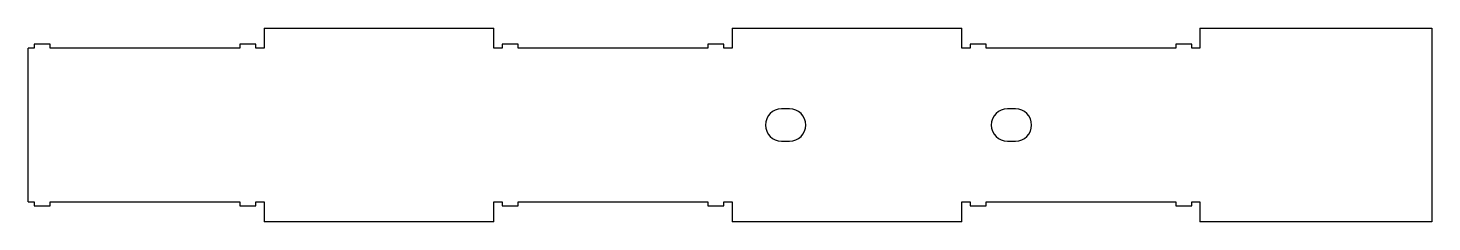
# Model space of a CAD drawing. Header units: inches. Extents: x 0 to 43.5, y 0 to 6.
import ezdxf

# ---------------------------------------------------------------- set-up
doc = ezdxf.new("R2010")
doc.units = ezdxf.units.IN
doc.header["$MEASUREMENT"] = 0
doc.layers.add('CUT', color=7, linetype='Continuous')

msp = doc.modelspace()

# ---------------------------------------------------------------- linework, layer by layer
at = {"layer": 'CUT'}
for p, q in [((7.312, 6), (14.437, 6)), ((7.312, 6), (7.312, 5.375)), ((14.437, 5.375), (14.437, 6)), ((21.812, 6), (28.937, 6)), ((21.812, 6), (21.812, 5.375)), ((28.937, 5.375), (28.937, 6)), ((36.312, 6), (43.5, 6)), ((36.312, 6), (36.312, 5.375)), ((43.5, 6), (43.5, 0)), ((0.187, 5.375), (0, 5.375)), ((0, 0.625), (0, 5.375)), ((0.687, 5.5), (0.187, 5.5)), ((0.187, 5.5), (0.187, 5.375)), ((0.687, 5.375), (0.687, 5.5)), ((6.562, 5.375), (0.687, 5.375)), ((7.062, 5.5), (6.562, 5.5)), ((6.562, 5.5), (6.562, 5.375)), ((7.062, 5.375), (7.062, 5.5)), ((7.312, 5.375), (7.062, 5.375)), ((14.687, 5.375), (14.437, 5.375)), ((15.187, 5.5), (14.687, 5.5)), ((14.687, 5.5), (14.687, 5.375)), ((15.187, 5.375), (15.187, 5.5)), ((21.062, 5.375), (15.187, 5.375)), ((21.562, 5.5), (21.062, 5.5)), ((21.062, 5.5), (21.062, 5.375)), ((21.562, 5.375), (21.562, 5.5)), ((21.812, 5.375), (21.562, 5.375)), ((29.187, 5.375), (28.937, 5.375)), ((29.687, 5.5), (29.187, 5.5)), ((29.187, 5.5), (29.187, 5.375)), ((29.687, 5.375), (29.687, 5.5)), ((35.562, 5.375), (29.687, 5.375)), ((36.062, 5.5), (35.562, 5.5)), ((35.562, 5.5), (35.562, 5.375)), ((36.062, 5.375), (36.062, 5.5)), ((36.312, 5.375), (36.062, 5.375)), ((23.597, 3.5), (23.347, 3.5)), ((30.597, 3.5), (30.347, 3.5)), ((23.347, 2.5), (23.597, 2.5)), ((30.347, 2.5), (30.597, 2.5)), ((0, 0.625), (0.187, 0.625)), ((0.187, 0.625), (0.187, 0.5)), ((0.187, 0.5), (0.687, 0.5)), ((0.687, 0.5), (0.687, 0.625)), ((0.687, 0.625), (6.562, 0.625)), ((6.562, 0.625), (6.562, 0.5)), ((6.562, 0.5), (7.062, 0.5)), ((7.062, 0.5), (7.062, 0.625)), ((7.062, 0.625), (7.312, 0.625)), ((7.312, 0.625), (7.312, 0)), ((14.437, 0), (14.437, 0.625)), ((14.437, 0.625), (14.687, 0.625)), ((14.687, 0.625), (14.687, 0.5)), ((14.687, 0.5), (15.187, 0.5)), ((15.187, 0.5), (15.187, 0.625)), ((15.187, 0.625), (21.062, 0.625)), ((21.062, 0.625), (21.062, 0.5)), ((21.062, 0.5), (21.562, 0.5)), ((21.562, 0.5), (21.562, 0.625)), ((21.562, 0.625), (21.812, 0.625)), ((21.812, 0.625), (21.812, 0)), ((28.937, 0.625), (29.187, 0.625)), ((28.937, 0), (28.937, 0.625)), ((29.187, 0.625), (29.187, 0.5)), ((29.187, 0.5), (29.687, 0.5)), ((29.687, 0.625), (35.562, 0.625)), ((29.687, 0.5), (29.687, 0.625)), ((35.562, 0.625), (35.562, 0.5)), ((35.562, 0.5), (36.062, 0.5)), ((36.062, 0.5), (36.062, 0.625)), ((36.062, 0.625), (36.312, 0.625)), ((36.312, 0.625), (36.312, 0)), ((14.437, 0), (7.312, 0)), ((28.937, 0), (21.812, 0)), ((43.5, 0), (36.312, 0))]:
    msp.add_line(p, q, dxfattribs=at)
for centre, start, end in [((23.347, 3), 90, 270), ((23.597, 3), 270, 450), ((30.347, 3), 90, 270), ((30.597, 3), 270, 450)]:
    msp.add_arc(centre, 0.5, start, end, dxfattribs=at)

doc.saveas('drawing.dxf')
